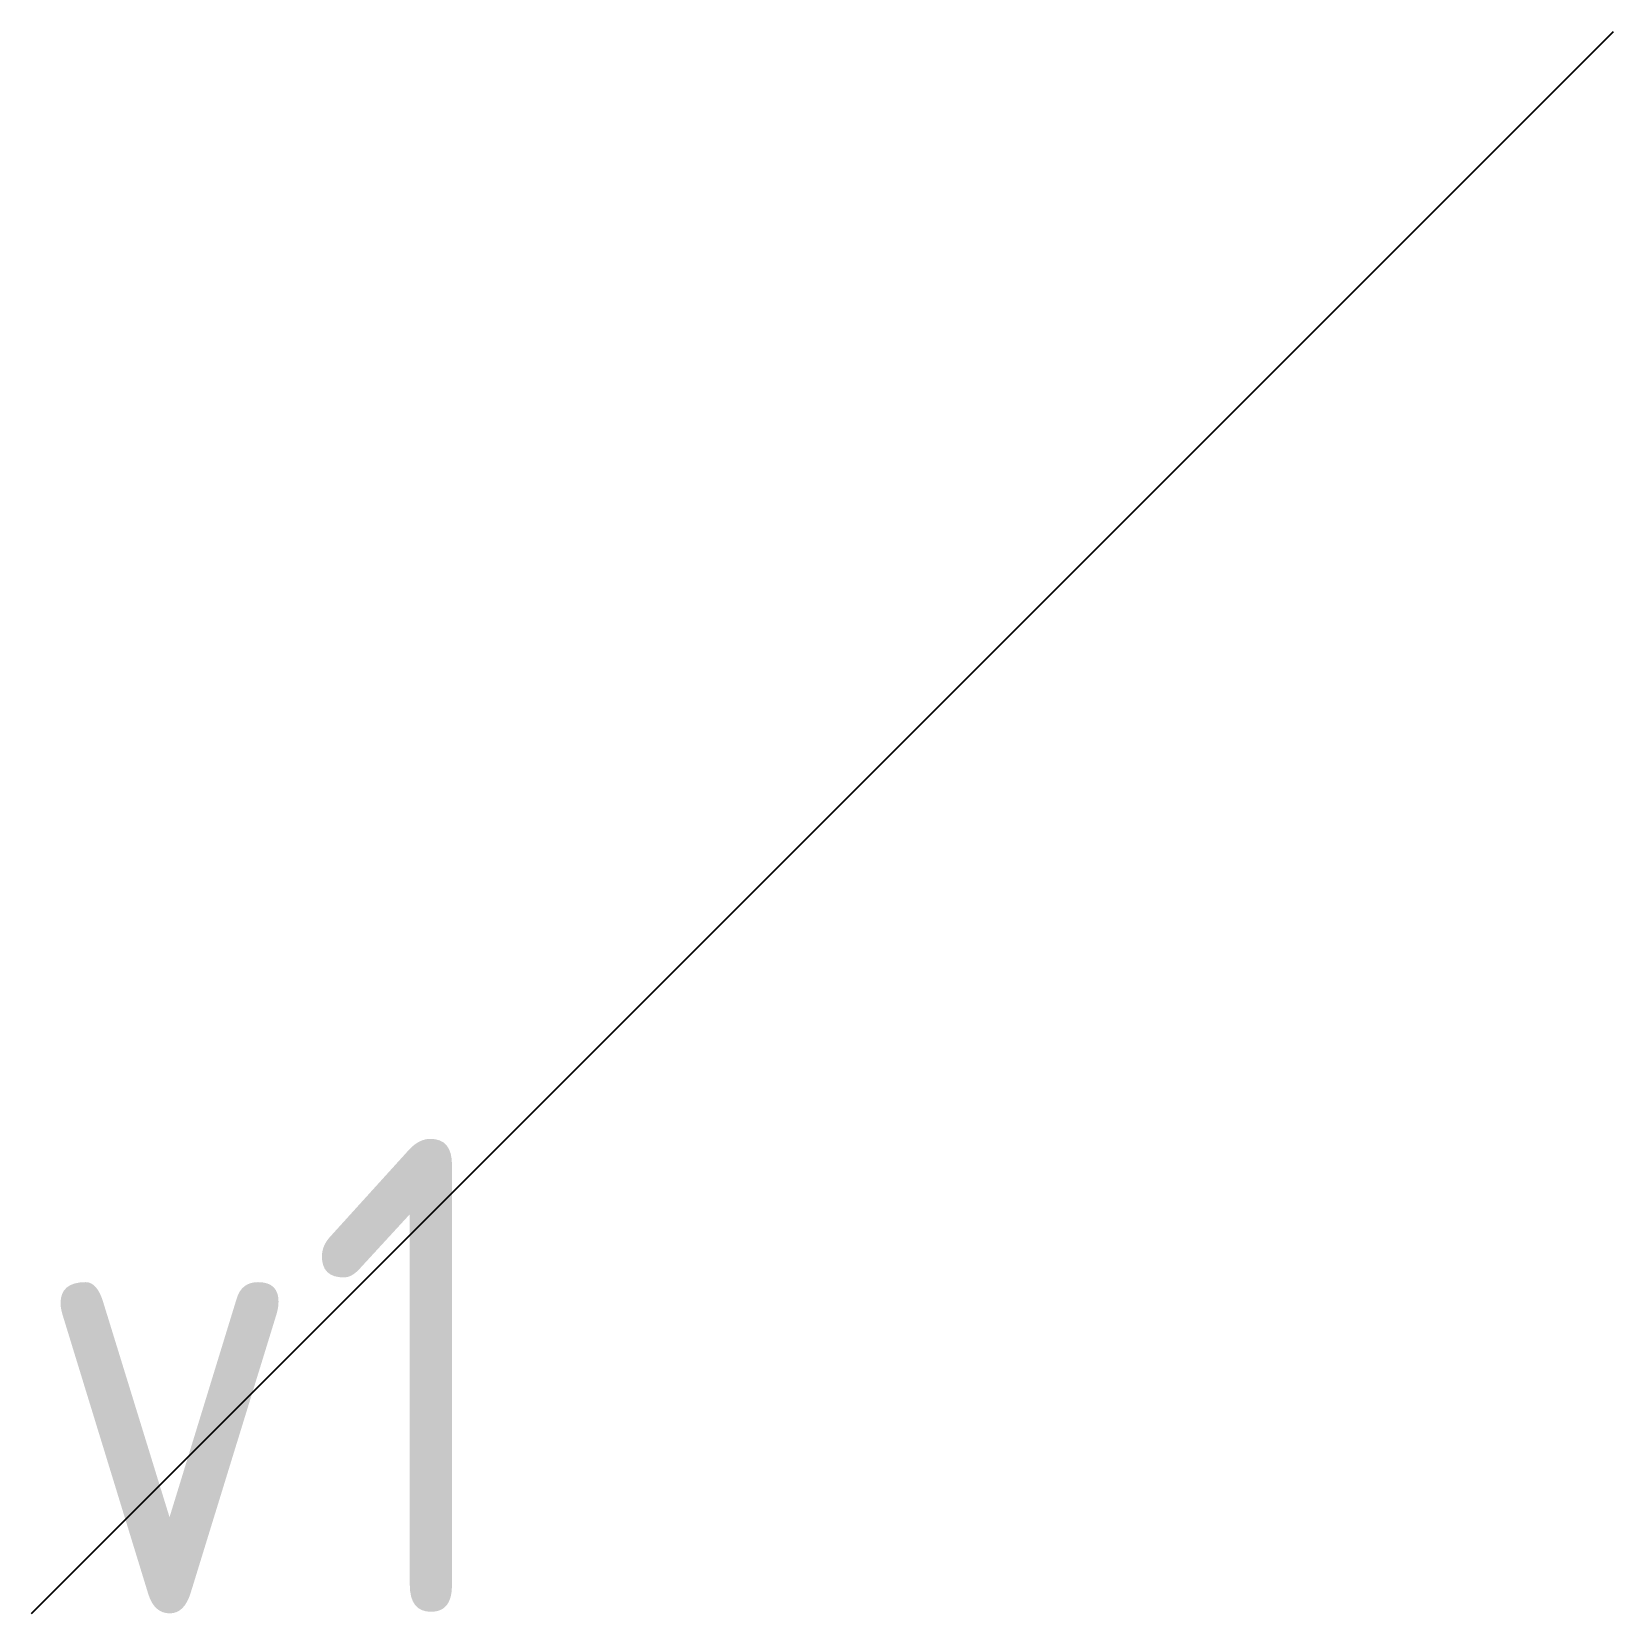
# Model space of a CAD drawing. Extents: x 0 to 1, y 0 to 1.
import ezdxf

# ---------------------------------------------------------------- set-up
doc = ezdxf.new("R2010")
doc.units = 0
doc.header["$LTSCALE"] = 1000
doc.header["$MEASUREMENT"] = 0
doc.styles.get("Standard").update_dxf_attribs({"font": 'gbenor.shx', "bigfont": 'gbcbig.shx'})

# ---------------------------------------------------------------- blocks, each defined once
blk = doc.blocks.new('_Vector3d')
blk.add_polyline3d([(0, 0, 0), (1, 1, 1)])
blk.add_attdef('NAME', (0, 0), '', height=0.3)

msp = doc.modelspace()

# ---------------------------------------------------------------- block references
msp.add_blockref('_Vector3d', (0, 0)).add_auto_attribs({'NAME': 'v1'})

doc.saveas('drawing.dxf')
